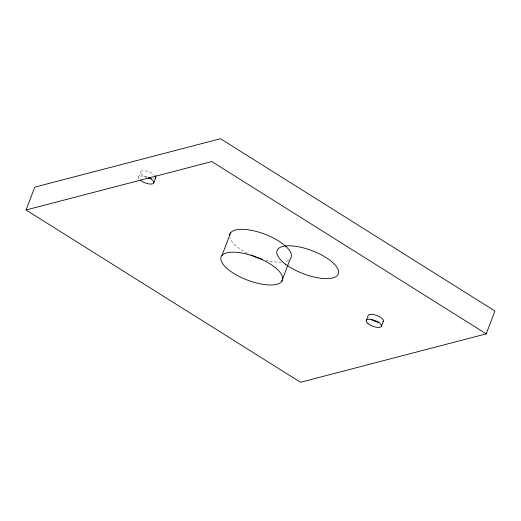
<?xml version="1.0" encoding="UTF-8"?>
<svg xmlns="http://www.w3.org/2000/svg" width="521" height="521" viewBox="0 0 521 521"><rect width="100%" height="100%" fill="white"/><g stroke="black" fill="none" stroke-linecap="round" stroke-linejoin="round"><path stroke-width="0.39" stroke-dasharray="2.6 1.95" d="M138.566 177.225L140.579 171.95M288.641 260.181A32.771 12.328 20.9 0 1 284.512 261.672M281.451 262.07A32.771 12.328 20.9 0 1 266.101 260.383M247.403 253.369A32.771 12.328 20.9 0 1 229.898 237.85M154.405 178.631A8.121 3.054 20.9 0 1 153.024 178.801M146.74 177.446A8.121 3.054 20.9 0 1 141.627 170.96A8.121 3.054 20.9 0 1 154.157 174.613M369.819 318.474A8.121 3.054 20.9 0 1 368.77 317.419M139.185 179.081A8.121 3.054 20.9 0 1 146.987 177.049"/><path stroke-width="0.78" d="M26.05 209.983L34.77 187.137L220.494 138.723L494.95 311.017L486.23 333.863L300.506 382.277L26.05 209.983L211.767 161.569L486.23 333.863M153.812 182.793L155.825 177.524M221.953 255.518L230.673 232.672M281.574 281.633A32.771 12.328 20.9 0 0 243.997 253.434A32.771 12.328 20.9 0 0 229.715 270.653A32.771 12.328 20.9 0 0 281.574 281.633L290.295 258.787A32.771 12.328 20.9 0 0 264.772 234.17A32.771 12.328 20.9 0 0 229.559 235.687M366.23 320.584L368.152 315.563A8.121 3.054 20.9 0 1 377.556 315.778A8.121 3.054 20.9 0 1 382.928 321.809M381.476 326.159L383.397 321.138M262.434 259.393A32.771 12.328 20.9 0 1 250.842 255.043M151.318 178.696A8.121 3.054 20.9 0 1 148.068 177.935M155.199 175.668A8.121 3.054 20.9 0 1 155.356 178.195M378.891 322.31A8.121 3.054 20.9 0 1 371.271 319.523M148.928 177.869A8.121 3.054 20.9 0 1 152.393 183.906A8.121 3.054 20.9 0 1 140.234 180.136M285.651 264.284A32.771 12.328 20.9 0 0 337.51 275.264A32.771 12.328 20.9 0 0 299.933 247.065A32.771 12.328 20.9 0 0 285.651 264.284M367.904 323.495A8.121 3.054 20.9 0 0 381.014 326.83A8.121 3.054 20.9 0 0 372.652 319.79A8.121 3.054 20.9 0 0 367.904 323.495"/></g></svg>
